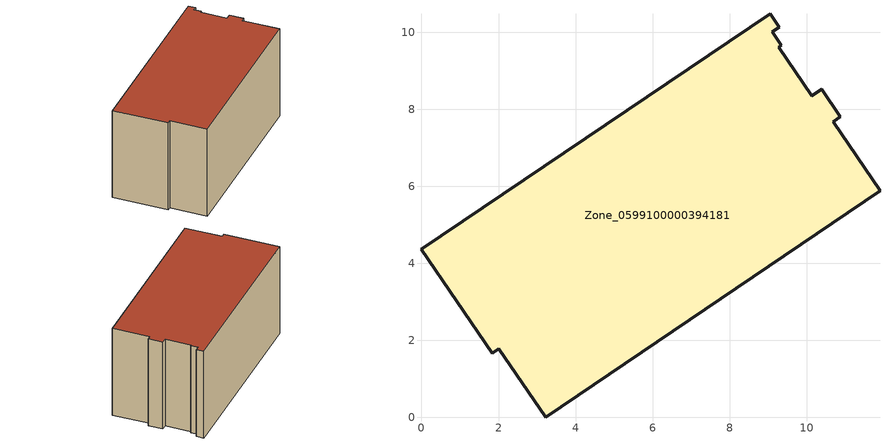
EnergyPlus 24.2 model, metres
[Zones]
Zone_0599100000394181
 floor ground (C_G): 10.13,8.35 10.38,8.52 10.86,7.8 10.68,7.68 11.9,5.88 3.23,0 2.01,1.79 1.83,1.67 0,4.36 9.05,10.48 9.29,10.13 9.11,10.01 9.34,9.66 9.28,9.61 z0
 wall outside (C_F): 10.38,8.52 10.13,8.35 9.28,9.61 9.34,9.66 9.11,10.01 9.29,10.13 9.05,10.48 0,4.36 1.83,1.67 2.01,1.79 3.23,0 11.9,5.88 10.68,7.68 10.86,7.8 10.38,8.52 z0:5.64
 roof outside (C_R): 9.28,9.61 9.34,9.66 9.11,10.01 9.29,10.13 9.05,10.48 0,4.36 1.83,1.67 2.01,1.79 3.23,0 11.9,5.88 10.68,7.68 10.86,7.8 10.38,8.52 10.13,8.35 z5.64
[BUILDING]
Pand.0599100000394181: North Axis=0; Terrain=City; Loads Convergence Tolerance Value=0.04; Temperature Convergence Tolerance Value=0.4; Solar Distribution=FullExterior; Maximum Number of Warmup Days=25; Minimum Number of Warmup Days=1
[Site:Location]
Rotterdam.The.Hague.AP_ZH_NLD Design_Conditions: Latitude=51.96; Longitude=4.45; Time Zone=1; Elevation=-4.5
[SITE:GROUNDTEMPERATURE:BUILDINGSURFACE]
18, 18, 18, 18, 18, 18, 18, 18, 18, 18, 18, 18
[MATERIAL] Thermal Absorptance=0.9; Solar Absorptance=0.7; Visible Absorptance=0.7
Name | Roughness | Thickness | Conductivity | Density | Specific Heat
G.TI.1992-2005 | MediumSmooth | 0.15 | 0.06 | 540 | 1210
F.TI.1992-2005 | Rough | 0.3 | 0.12 | 1920 | 840
R.TI.1992-2005 | MediumRough | 0.2 | 0.08 | 1500 | 1000
[CONSTRUCTION]
C_G: G.TI.1992-2005
C_F: F.TI.1992-2005
C_R: R.TI.1992-2005
[ZONE]
Zone_0599100000394181: Type=1; Multiplier=1; Ceiling Height=Autocalculate; Volume=Autocalculate; Floor Area=autocalculate; Part of Total Floor Area=Yes
[ZONEINFILTRATION:DESIGNFLOWRATE]
Infil_Zone_0599100000394181: Zone or ZoneList or Space or SpaceList=Zone_0599100000394181; Schedule=AlwaysOn; Design Flow Rate Calculation Method=Flow/Area; Flow Rate per Floor Area=0.0015; Constant Term Coefficient=1; Temperature Term Coefficient=0; Velocity Term Coefficient=0; Velocity Squared Term Coefficient=0
[HVACTEMPLATE:ZONE:IDEALLOADSAIRSYSTEM]
Zone_0599100000394181: Maximum Heating Supply Air Temperature=50; Minimum Cooling Supply Air Temperature=13; Maximum Heating Supply Air Humidity Ratio=0.0156; Minimum Cooling Supply Air Humidity Ratio=0.0077; Heating Limit=NoLimit; Cooling Limit=NoLimit; Dehumidification Control Type=ConstantSensibleHeatRatio; Cooling Sensible Heat Ratio=0.7; Dehumidification Setpoint=60; Humidification Control Type=None; Humidification Setpoint=30; Outdoor Air Method=None; Outdoor Air Flow Rate per Person=0.00944; Outdoor Air Flow Rate per Zone Floor Area=0; Outdoor Air Flow Rate per Zone=0; Demand Controlled Ventilation Type=None; Outdoor Air Economizer Type=NoEconomizer; Heat Recovery Type=None; Sensible Heat Recovery Effectiveness=0.7; Latent Heat Recovery Effectiveness=0.65
[ZONECONTROL:THERMOSTAT]
ThermostatControl_Zone_0599100000394181: Zone or ZoneList=Zone_0599100000394181; Control Type Schedule=DualSetpointControlType; Control 1=Thermostat_Zone_0599100000394181; Temperature Difference Between Cutout And Setpoint=0
[THERMOSTATSETPOINT:DUALSETPOINT]
Thermostat_Zone_0599100000394181: Heating Setpoint Temperature Schedule=HeatingSetpoint_Zone_0599100000394181; Cooling Setpoint Temperature Schedule=CoolingSetpoint_Zone_0599100000394181
[SCHEDULE:COMPACT]
HeatingSetpoint_Zone_0599100000394181: Through: 12/31, For: AllDays, Until: 24:00, 21
CoolingSetpoint_Zone_0599100000394181: Through: 12/31, For: AllDays, Until: 24:00, 24
DualSetpointControlType: Through: 12/31, For: AllDays, Until: 24:00, 4
AlwaysOn: Through: 12/31, For: AllDays, Until: 24:00, 1
